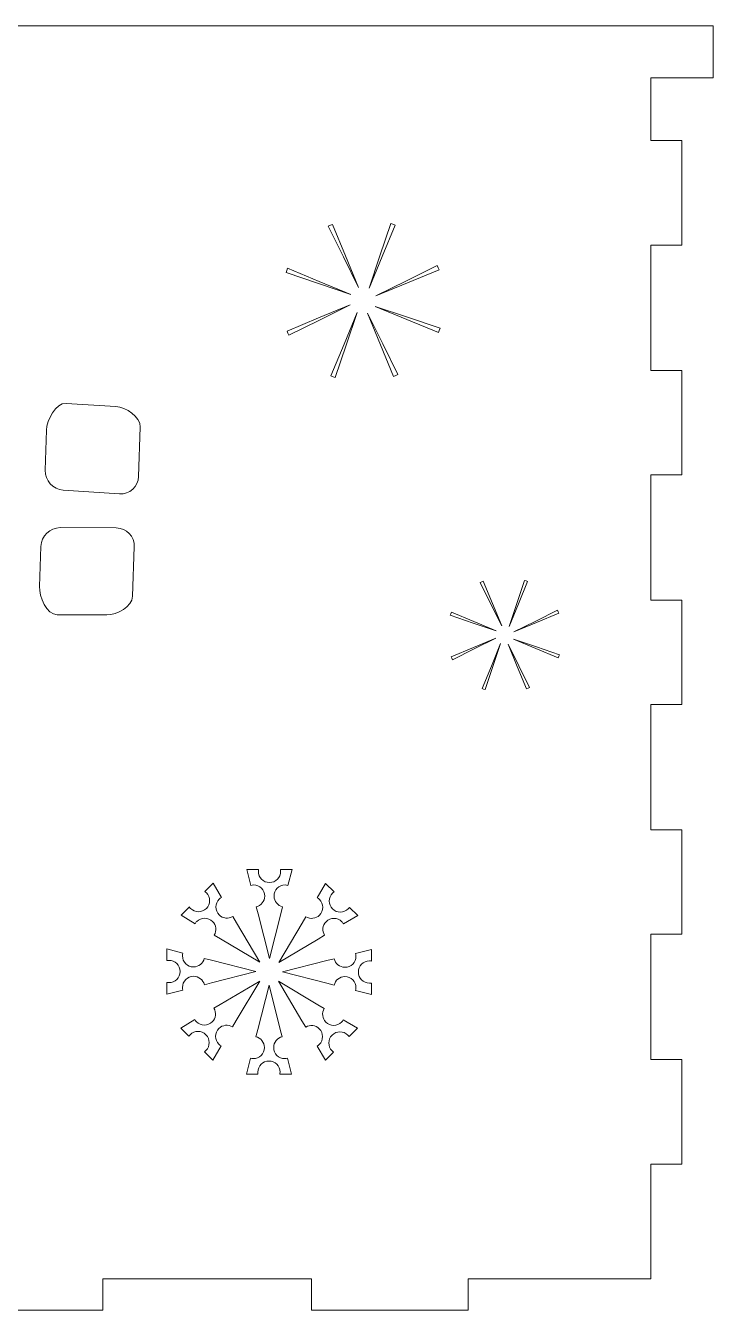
# Model space of a CAD drawing. Header units: centimetres. Extents: x -46.6 to 47.1, y -34.6 to 34.6.
# Drawn here: x -33.41 to -20.24, y -34.65 to -10.05 of the extents above; entities that cross this region are included whole.
import ezdxf

# ---------------------------------------------------------------- set-up
doc = ezdxf.new("R2010")
doc.units = ezdxf.units.CM
doc.header["$MEASUREMENT"] = 0
doc.layers.add('layer 1', color=7, linetype='Continuous')

msp = doc.modelspace()

# ---------------------------------------------------------------- linework, layer by layer
at = {"layer": 'layer 1', "color": 250, "lineweight": 9}
for points, knots in [([(-45.43914, -10.04926), (-45.43914, -10.04926), (-21.43914, -10.04926), (-21.43914, -10.04926), (-21.43914, -10.04926), (-21.43914, -10.04926), (-21.43914, -10.04932), (-21.43914, -10.04932), (-21.43914, -10.04932), (-21.43914, -10.04932), (-20.23892, -10.04932), (-20.23892, -10.04932), (-20.23892, -10.04932), (-20.23892, -10.04932), (-20.23892, -11.04932), (-20.23892, -11.04932), (-20.23892, -11.04932), (-20.23892, -11.04932), (-21.43914, -11.04932), (-21.43914, -11.04932), (-21.43914, -11.04932), (-21.43914, -11.04932), (-21.43914, -12.24926), (-21.43914, -12.24926), (-21.43914, -12.24926), (-21.43914, -12.24926), (-20.8393, -12.24926), (-20.8393, -12.24926), (-20.8393, -12.24926), (-20.8393, -12.24926), (-20.8393, -14.24926), (-20.8393, -14.24926), (-20.8393, -14.24926), (-20.8393, -14.24926), (-21.43914, -14.24926), (-21.43914, -14.24926), (-21.43914, -14.24926), (-21.43914, -14.24926), (-21.43914, -16.64926), (-21.43914, -16.64926), (-21.43914, -16.64926), (-21.43914, -16.64926), (-20.8393, -16.64926), (-20.8393, -16.64926), (-20.8393, -16.64926), (-20.8393, -16.64926), (-20.8393, -18.64926), (-20.8393, -18.64926), (-20.8393, -18.64926), (-20.8393, -18.64926), (-21.43914, -18.64926), (-21.43914, -18.64926), (-21.43914, -18.64926), (-21.43914, -18.64926), (-21.43914, -21.04926), (-21.43914, -21.04926), (-21.43914, -21.04926), (-21.43914, -21.04926), (-20.8393, -21.04926), (-20.8393, -21.04926), (-20.8393, -21.04926), (-20.8393, -21.04926), (-20.8393, -23.04926), (-20.8393, -23.04926), (-20.8393, -23.04926), (-20.8393, -23.04926), (-21.43914, -23.04926), (-21.43914, -23.04926), (-21.43914, -23.04926), (-21.43914, -23.04926), (-21.43914, -25.44926), (-21.43914, -25.44926), (-21.43914, -25.44926), (-21.43914, -25.44926), (-20.8393, -25.44926), (-20.8393, -25.44926), (-20.8393, -25.44926), (-20.8393, -25.44926), (-20.8393, -27.44926), (-20.8393, -27.44926), (-20.8393, -27.44926), (-20.8393, -27.44926), (-21.43914, -27.44926), (-21.43914, -27.44926), (-21.43914, -27.44926), (-21.43914, -27.44926), (-21.43914, -29.84926), (-21.43914, -29.84926), (-21.43914, -29.84926), (-21.43914, -29.84926), (-20.8393, -29.84926), (-20.8393, -29.84926), (-20.8393, -29.84926), (-20.8393, -29.84926), (-20.8393, -31.84926), (-20.8393, -31.84926), (-20.8393, -31.84926), (-20.8393, -31.84926), (-21.43914, -31.84926), (-21.43914, -31.84926), (-21.43914, -31.84926), (-21.43914, -31.84926), (-21.43914, -34.04926), (-21.43914, -34.04926), (-21.43914, -34.04926), (-21.43914, -34.04926), (-24.93922, -34.04926), (-24.93922, -34.04926), (-24.93922, -34.04926), (-24.93922, -34.04926), (-24.93922, -34.64924), (-24.93922, -34.64924), (-24.93922, -34.64924), (-24.93922, -34.64924), (-27.93922, -34.64924), (-27.93922, -34.64924), (-27.93922, -34.64924), (-27.93922, -34.64924), (-27.93922, -34.04926), (-27.93922, -34.04926), (-27.93922, -34.04926), (-27.93922, -34.04926), (-31.93922, -34.04926), (-31.93922, -34.04926), (-31.93922, -34.04926), (-31.93922, -34.04926), (-31.93922, -34.64924), (-31.93922, -34.64924), (-31.93922, -34.64924), (-31.93922, -34.64924), (-34.93922, -34.64924), (-34.93922, -34.64924), (-34.93922, -34.64924), (-34.93922, -34.64924), (-34.93922, -34.04926), (-34.93922, -34.04926), (-34.93922, -34.04926), (-34.93922, -34.04926), (-38.93922, -34.04926), (-38.93922, -34.04926), (-38.93922, -34.04926), (-38.93922, -34.04926), (-38.93922, -34.64924), (-38.93922, -34.64924), (-38.93922, -34.64924), (-38.93922, -34.64924), (-41.93922, -34.64924), (-41.93922, -34.64924), (-41.93922, -34.64924), (-41.93922, -34.64924), (-41.93922, -34.04926), (-41.93922, -34.04926), (-41.93922, -34.04926), (-41.93922, -34.04926), (-45.43914, -34.04926), (-45.43914, -34.04926), (-45.43914, -34.04926), (-45.43914, -34.04926), (-45.43914, -31.84926), (-45.43914, -31.84926), (-45.43914, -31.84926), (-45.43914, -31.84926), (-46.0393, -31.84926), (-46.0393, -31.84926), (-46.0393, -31.84926), (-46.0393, -31.84926), (-46.0393, -29.84926), (-46.0393, -29.84926), (-46.0393, -29.84926), (-46.0393, -29.84926), (-45.43914, -29.84926), (-45.43914, -29.84926), (-45.43914, -29.84926), (-45.43914, -29.84926), (-45.43914, -27.44926), (-45.43914, -27.44926), (-45.43914, -27.44926), (-45.43914, -27.44926), (-46.0393, -27.44926), (-46.0393, -27.44926), (-46.0393, -27.44926), (-46.0393, -27.44926), (-46.0393, -25.44926), (-46.0393, -25.44926), (-46.0393, -25.44926), (-46.0393, -25.44926), (-45.43914, -25.44926), (-45.43914, -25.44926), (-45.43914, -25.44926), (-45.43914, -25.44926), (-45.43914, -23.04926), (-45.43914, -23.04926), (-45.43914, -23.04926), (-45.43914, -23.04926), (-46.0393, -23.04926), (-46.0393, -23.04926), (-46.0393, -23.04926), (-46.0393, -23.04926), (-46.0393, -21.04926), (-46.0393, -21.04926), (-46.0393, -21.04926), (-46.0393, -21.04926), (-45.43914, -21.04926), (-45.43914, -21.04926), (-45.43914, -21.04926), (-45.43914, -21.04926), (-45.43914, -18.64926), (-45.43914, -18.64926), (-45.43914, -18.64926), (-45.43914, -18.64926), (-46.0393, -18.64926), (-46.0393, -18.64926), (-46.0393, -18.64926), (-46.0393, -18.64926), (-46.0393, -16.64926), (-46.0393, -16.64926), (-46.0393, -16.64926), (-46.0393, -16.64926), (-45.43914, -16.64926), (-45.43914, -16.64926), (-45.43914, -16.64926), (-45.43914, -16.64926), (-45.43914, -14.24926), (-45.43914, -14.24926), (-45.43914, -14.24926), (-45.43914, -14.24926), (-46.0393, -14.24926), (-46.0393, -14.24926), (-46.0393, -14.24926), (-46.0393, -14.24926), (-46.0393, -12.24926), (-46.0393, -12.24926), (-46.0393, -12.24926), (-46.0393, -12.24926), (-45.43914, -12.24926), (-45.43914, -12.24926), (-45.43914, -12.24926), (-45.43914, -12.24926), (-45.43914, -11.04932), (-45.43914, -11.04932), (-45.43914, -11.04932), (-45.43914, -11.04932), (-46.63892, -11.04932), (-46.63892, -11.04932), (-46.63892, -11.04932), (-46.63892, -11.04932), (-46.63892, -10.04932), (-46.63892, -10.04932), (-46.63892, -10.04932), (-46.63892, -10.04932), (-45.43914, -10.04932), (-45.43914, -10.04932), (-45.43914, -10.04932), (-45.43914, -10.04932), (-45.43914, -10.04926), (-45.43914, -10.04926)], [0, 0, 0, 0, 0.01538462, 0.01538462, 0.01538462, 0.01538462, 0.03076923, 0.03076923, 0.03076923, 0.03076923, 0.04615385, 0.04615385, 0.04615385, 0.04615385, 0.06153846, 0.06153846, 0.06153846, 0.06153846, 0.07692308, 0.07692308, 0.07692308, 0.07692308, 0.09230769, 0.09230769, 0.09230769, 0.09230769, 0.10769231, 0.10769231, 0.10769231, 0.10769231, 0.12307692, 0.12307692, 0.12307692, 0.12307692, 0.13846154, 0.13846154, 0.13846154, 0.13846154, 0.15384615, 0.15384615, 0.15384615, 0.15384615, 0.16923077, 0.16923077, 0.16923077, 0.16923077, 0.18461538, 0.18461538, 0.18461538, 0.18461538, 0.2, 0.2, 0.2, 0.2, 0.21538462, 0.21538462, 0.21538462, 0.21538462, 0.23076923, 0.23076923, 0.23076923, 0.23076923, 0.24615385, 0.24615385, 0.24615385, 0.24615385, 0.26153846, 0.26153846, 0.26153846, 0.26153846, 0.27692308, 0.27692308, 0.27692308, 0.27692308, 0.29230769, 0.29230769, 0.29230769, 0.29230769, 0.30769231, 0.30769231, 0.30769231, 0.30769231, 0.32307692, 0.32307692, 0.32307692, 0.32307692, 0.33846154, 0.33846154, 0.33846154, 0.33846154, 0.35384615, 0.35384615, 0.35384615, 0.35384615, 0.36923077, 0.36923077, 0.36923077, 0.36923077, 0.38461538, 0.38461538, 0.38461538, 0.38461538, 0.4, 0.4, 0.4, 0.4, 0.41538462, 0.41538462, 0.41538462, 0.41538462, 0.43076923, 0.43076923, 0.43076923, 0.43076923, 0.44615385, 0.44615385, 0.44615385, 0.44615385, 0.46153846, 0.46153846, 0.46153846, 0.46153846, 0.47692308, 0.47692308, 0.47692308, 0.47692308, 0.49230769, 0.49230769, 0.49230769, 0.49230769, 0.50769231, 0.50769231, 0.50769231, 0.50769231, 0.52307692, 0.52307692, 0.52307692, 0.52307692, 0.53846154, 0.53846154, 0.53846154, 0.53846154, 0.55384615, 0.55384615, 0.55384615, 0.55384615, 0.56923077, 0.56923077, 0.56923077, 0.56923077, 0.58461538, 0.58461538, 0.58461538, 0.58461538, 0.6, 0.6, 0.6, 0.6, 0.61538462, 0.61538462, 0.61538462, 0.61538462, 0.63076923, 0.63076923, 0.63076923, 0.63076923, 0.64615385, 0.64615385, 0.64615385, 0.64615385, 0.66153846, 0.66153846, 0.66153846, 0.66153846, 0.67692308, 0.67692308, 0.67692308, 0.67692308, 0.69230769, 0.69230769, 0.69230769, 0.69230769, 0.70769231, 0.70769231, 0.70769231, 0.70769231, 0.72307692, 0.72307692, 0.72307692, 0.72307692, 0.73846154, 0.73846154, 0.73846154, 0.73846154, 0.75384615, 0.75384615, 0.75384615, 0.75384615, 0.76923077, 0.76923077, 0.76923077, 0.76923077, 0.78461538, 0.78461538, 0.78461538, 0.78461538, 0.8, 0.8, 0.8, 0.8, 0.81538462, 0.81538462, 0.81538462, 0.81538462, 0.83076923, 0.83076923, 0.83076923, 0.83076923, 0.84615385, 0.84615385, 0.84615385, 0.84615385, 0.86153846, 0.86153846, 0.86153846, 0.86153846, 0.87692308, 0.87692308, 0.87692308, 0.87692308, 0.89230769, 0.89230769, 0.89230769, 0.89230769, 0.90769231, 0.90769231, 0.90769231, 0.90769231, 0.92307692, 0.92307692, 0.92307692, 0.92307692, 0.93846154, 0.93846154, 0.93846154, 0.93846154, 0.95384615, 0.95384615, 0.95384615, 0.95384615, 0.96923077, 0.96923077, 0.96923077, 0.96923077, 1, 1, 1, 1]), ([(-32.64081, -17.28141), (-32.64081, -17.28141), (-31.68954, -17.34415), (-31.68954, -17.34415), (-31.68954, -17.34415), (-31.49263, -17.3571), (-31.21387, -17.53728), (-31.22009, -17.7346), (-31.22009, -17.7346), (-31.22009, -17.7346), (-31.25007, -18.68041), (-31.25007, -18.68041), (-31.25007, -18.68041), (-31.25633, -18.87775), (-31.42249, -19.02854), (-31.61941, -19.01556), (-31.61941, -19.01556), (-31.61941, -19.01556), (-32.69354, -18.94475), (-32.69354, -18.94475), (-32.69354, -18.94475), (-32.89039, -18.93177), (-33.04638, -18.75973), (-33.04013, -18.56238), (-33.04013, -18.56238), (-33.04013, -18.56238), (-33.01584, -17.79629), (-33.01584, -17.79629), (-33.01584, -17.79629), (-33.00959, -17.59894), (-32.83769, -17.26847), (-32.64081, -17.28141)], [0, 0, 0, 0, 0.11111111, 0.11111111, 0.11111111, 0.11111111, 0.22222222, 0.22222222, 0.22222222, 0.22222222, 0.33333333, 0.33333333, 0.33333333, 0.33333333, 0.44444444, 0.44444444, 0.44444444, 0.44444444, 0.55555556, 0.55555556, 0.55555556, 0.55555556, 0.66666667, 0.66666667, 0.66666667, 0.66666667, 0.77777778, 0.77777778, 0.77777778, 0.77777778, 1, 1, 1, 1]), ([(-32.81188, -21.32896), (-32.81188, -21.32896), (-31.86095, -21.33386), (-31.86095, -21.33386), (-31.86095, -21.33386), (-31.66411, -21.33492), (-31.37445, -21.17456), (-31.36725, -20.97681), (-31.36725, -20.97681), (-31.36725, -20.97681), (-31.33287, -20.02886), (-31.33287, -20.02886), (-31.33287, -20.02886), (-31.32569, -19.83107), (-31.48081, -19.66847), (-31.67766, -19.66744), (-31.67766, -19.66744), (-31.67766, -19.66744), (-32.75141, -19.66188), (-32.75141, -19.66188), (-32.75141, -19.66188), (-32.9482, -19.66085), (-33.11512, -19.82181), (-33.12229, -20.0196), (-33.12229, -20.0196), (-33.12229, -20.0196), (-33.15014, -20.78742), (-33.15014, -20.78742), (-33.15014, -20.78742), (-33.15732, -20.98521), (-33.0087, -21.32791), (-32.81188, -21.32896)], [0, 0, 0, 0, 0.11111111, 0.11111111, 0.11111111, 0.11111111, 0.22222222, 0.22222222, 0.22222222, 0.22222222, 0.33333333, 0.33333333, 0.33333333, 0.33333333, 0.44444444, 0.44444444, 0.44444444, 0.44444444, 0.55555556, 0.55555556, 0.55555556, 0.55555556, 0.66666667, 0.66666667, 0.66666667, 0.66666667, 0.77777778, 0.77777778, 0.77777778, 0.77777778, 1, 1, 1, 1])]:
    msp.add_open_spline(points, degree=3, knots=knots, dxfattribs=at)
at = {"layer": 'layer 1', "color": 5, "lineweight": 9}
for points, knots in [([(-27.03519, -15.06415), (-27.03519, -15.06415), (-27.28603, -14.45915), (-27.28603, -14.45915), (-27.28603, -14.45915), (-27.28603, -14.45915), (-27.53659, -13.85397), (-27.53659, -13.85397), (-27.53659, -13.85397), (-27.53659, -13.85397), (-27.57709, -13.87223), (-27.57709, -13.87223), (-27.57709, -13.87223), (-27.57709, -13.87223), (-27.61749, -13.89078), (-27.61749, -13.89078), (-27.61749, -13.89078), (-27.61749, -13.89078), (-27.32625, -14.47742), (-27.32625, -14.47742), (-27.32625, -14.47742), (-27.32625, -14.47742), (-27.03519, -15.06415), (-27.03519, -15.06415)], [0, 0, 0, 0, 0.14285714, 0.14285714, 0.14285714, 0.14285714, 0.28571429, 0.28571429, 0.28571429, 0.28571429, 0.42857143, 0.42857143, 0.42857143, 0.42857143, 0.57142857, 0.57142857, 0.57142857, 0.57142857, 0.71428571, 0.71428571, 0.71428571, 0.71428571, 1, 1, 1, 1]), ([(-26.8362, -15.07623), (-26.8362, -15.07623), (-26.58555, -14.47105), (-26.58555, -14.47105), (-26.58555, -14.47105), (-26.58555, -14.47105), (-26.33499, -13.86605), (-26.33499, -13.86605), (-26.33499, -13.86605), (-26.33499, -13.86605), (-26.37669, -13.85046), (-26.37669, -13.85046), (-26.37669, -13.85046), (-26.37669, -13.85046), (-26.41829, -13.83469), (-26.41829, -13.83469), (-26.41829, -13.83469), (-26.41829, -13.83469), (-26.62734, -14.45546), (-26.62734, -14.45546), (-26.62734, -14.45546), (-26.62734, -14.45546), (-26.8362, -15.07623), (-26.8362, -15.07623)], [0, 0, 0, 0, 0.14285714, 0.14285714, 0.14285714, 0.14285714, 0.28571429, 0.28571429, 0.28571429, 0.28571429, 0.42857143, 0.42857143, 0.42857143, 0.42857143, 0.57142857, 0.57142857, 0.57142857, 0.57142857, 0.71428571, 0.71428571, 0.71428571, 0.71428571, 1, 1, 1, 1]), ([(-27.18437, -15.19616), (-27.18437, -15.19616), (-27.78982, -14.9456), (-27.78982, -14.9456), (-27.78982, -14.9456), (-27.78982, -14.9456), (-28.39482, -14.69495), (-28.39482, -14.69495), (-28.39482, -14.69495), (-28.39482, -14.69495), (-28.41041, -14.73646), (-28.41041, -14.73646), (-28.41041, -14.73646), (-28.41041, -14.73646), (-28.42591, -14.77825), (-28.42591, -14.77825), (-28.42591, -14.77825), (-28.42591, -14.77825), (-27.80514, -14.9873), (-27.80514, -14.9873), (-27.80514, -14.9873), (-27.80514, -14.9873), (-27.18437, -15.19616), (-27.18437, -15.19616)], [0, 0, 0, 0, 0.14285714, 0.14285714, 0.14285714, 0.14285714, 0.28571429, 0.28571429, 0.28571429, 0.28571429, 0.42857143, 0.42857143, 0.42857143, 0.42857143, 0.57142857, 0.57142857, 0.57142857, 0.57142857, 0.71428571, 0.71428571, 0.71428571, 0.71428571, 1, 1, 1, 1]), ([(-25.51227, -14.68379), (-25.51227, -14.68379), (-25.53081, -14.6431), (-25.53081, -14.6431), (-25.53081, -14.6431), (-25.53081, -14.6431), (-26.11745, -14.93435), (-26.11745, -14.93435), (-26.11745, -14.93435), (-26.11745, -14.93435), (-26.70419, -15.2255), (-26.70419, -15.2255), (-26.70419, -15.2255), (-26.70419, -15.2255), (-26.09919, -14.97485), (-26.09919, -14.97485), (-26.09919, -14.97485), (-26.09919, -14.97485), (-25.49382, -14.72419), (-25.49382, -14.72419), (-25.49382, -14.72419), (-25.49382, -14.72419), (-25.51227, -14.68379), (-25.51227, -14.68379)], [0, 0, 0, 0, 0.14285714, 0.14285714, 0.14285714, 0.14285714, 0.28571429, 0.28571429, 0.28571429, 0.28571429, 0.42857143, 0.42857143, 0.42857143, 0.42857143, 0.57142857, 0.57142857, 0.57142857, 0.57142857, 0.71428571, 0.71428571, 0.71428571, 0.71428571, 1, 1, 1, 1]), ([(-28.38846, -15.93705), (-28.38846, -15.93705), (-28.3701, -15.97727), (-28.3701, -15.97727), (-28.3701, -15.97727), (-28.3701, -15.97727), (-27.78337, -15.68621), (-27.78337, -15.68621), (-27.78337, -15.68621), (-27.78337, -15.68621), (-27.19663, -15.39497), (-27.19663, -15.39497), (-27.19663, -15.39497), (-27.19663, -15.39497), (-27.80191, -15.64581), (-27.80191, -15.64581), (-27.80191, -15.64581), (-27.80191, -15.64581), (-28.40709, -15.89655), (-28.40709, -15.89655), (-28.40709, -15.89655), (-28.40709, -15.89655), (-28.38846, -15.93705), (-28.38846, -15.93705)], [0, 0, 0, 0, 0.14285714, 0.14285714, 0.14285714, 0.14285714, 0.28571429, 0.28571429, 0.28571429, 0.28571429, 0.42857143, 0.42857143, 0.42857143, 0.42857143, 0.57142857, 0.57142857, 0.57142857, 0.57142857, 0.71428571, 0.71428571, 0.71428571, 0.71428571, 1, 1, 1, 1]), ([(-26.71646, -15.42449), (-26.71646, -15.42449), (-26.11109, -15.67505), (-26.11109, -15.67505), (-26.11109, -15.67505), (-26.11109, -15.67505), (-25.50609, -15.9257), (-25.50609, -15.9257), (-25.50609, -15.9257), (-25.50609, -15.9257), (-25.49032, -15.8841), (-25.49032, -15.8841), (-25.49032, -15.8841), (-25.49032, -15.8841), (-25.47491, -15.8424), (-25.47491, -15.8424), (-25.47491, -15.8424), (-25.47491, -15.8424), (-26.0955, -15.63354), (-26.0955, -15.63354), (-26.0955, -15.63354), (-26.0955, -15.63354), (-26.71646, -15.42449), (-26.71646, -15.42449)], [0, 0, 0, 0, 0.14285714, 0.14285714, 0.14285714, 0.14285714, 0.28571429, 0.28571429, 0.28571429, 0.28571429, 0.42857143, 0.42857143, 0.42857143, 0.42857143, 0.57142857, 0.57142857, 0.57142857, 0.57142857, 0.71428571, 0.71428571, 0.71428571, 0.71428571, 1, 1, 1, 1]), ([(-27.06453, -15.54433), (-27.06453, -15.54433), (-27.31509, -16.1496), (-27.31509, -16.1496), (-27.31509, -16.1496), (-27.31509, -16.1496), (-27.56593, -16.75478), (-27.56593, -16.75478), (-27.56593, -16.75478), (-27.56593, -16.75478), (-27.52413, -16.77037), (-27.52413, -16.77037), (-27.52413, -16.77037), (-27.52413, -16.77037), (-27.48262, -16.78587), (-27.48262, -16.78587), (-27.48262, -16.78587), (-27.48262, -16.78587), (-27.27357, -16.16492), (-27.27357, -16.16492), (-27.27357, -16.16492), (-27.27357, -16.16492), (-27.06453, -15.54433), (-27.06453, -15.54433)], [0, 0, 0, 0, 0.14285714, 0.14285714, 0.14285714, 0.14285714, 0.28571429, 0.28571429, 0.28571429, 0.28571429, 0.42857143, 0.42857143, 0.42857143, 0.42857143, 0.57142857, 0.57142857, 0.57142857, 0.57142857, 0.71428571, 0.71428571, 0.71428571, 0.71428571, 1, 1, 1, 1]), ([(-26.86572, -15.5566), (-26.86572, -15.5566), (-26.61507, -16.16187), (-26.61507, -16.16187), (-26.61507, -16.16187), (-26.61507, -16.16187), (-26.36423, -16.76668), (-26.36423, -16.76668), (-26.36423, -16.76668), (-26.36423, -16.76668), (-26.32383, -16.7486), (-26.32383, -16.7486), (-26.32383, -16.7486), (-26.32383, -16.7486), (-26.28333, -16.72988), (-26.28333, -16.72988), (-26.28333, -16.72988), (-26.28333, -16.72988), (-26.57439, -16.14314), (-26.57439, -16.14314), (-26.57439, -16.14314), (-26.57439, -16.14314), (-26.86572, -15.5566), (-26.86572, -15.5566)], [0, 0, 0, 0, 0.14285714, 0.14285714, 0.14285714, 0.14285714, 0.28571429, 0.28571429, 0.28571429, 0.28571429, 0.42857143, 0.42857143, 0.42857143, 0.42857143, 0.57142857, 0.57142857, 0.57142857, 0.57142857, 0.71428571, 0.71428571, 0.71428571, 0.71428571, 1, 1, 1, 1]), ([(-24.29286, -21.54303), (-24.29286, -21.54303), (-24.4706, -21.11434), (-24.4706, -21.11434), (-24.4706, -21.11434), (-24.4706, -21.11434), (-24.64814, -20.68553), (-24.64814, -20.68553), (-24.64814, -20.68553), (-24.64814, -20.68553), (-24.67684, -20.69847), (-24.67684, -20.69847), (-24.67684, -20.69847), (-24.67684, -20.69847), (-24.70547, -20.71161), (-24.70547, -20.71161), (-24.70547, -20.71161), (-24.70547, -20.71161), (-24.4991, -21.12729), (-24.4991, -21.12729), (-24.4991, -21.12729), (-24.4991, -21.12729), (-24.29286, -21.54303), (-24.29286, -21.54303)], [0, 0, 0, 0, 0.14285714, 0.14285714, 0.14285714, 0.14285714, 0.28571429, 0.28571429, 0.28571429, 0.28571429, 0.42857143, 0.42857143, 0.42857143, 0.42857143, 0.57142857, 0.57142857, 0.57142857, 0.57142857, 0.71428571, 0.71428571, 0.71428571, 0.71428571, 1, 1, 1, 1]), ([(-24.15186, -21.55159), (-24.15186, -21.55159), (-23.97426, -21.12278), (-23.97426, -21.12278), (-23.97426, -21.12278), (-23.97426, -21.12278), (-23.79672, -20.69409), (-23.79672, -20.69409), (-23.79672, -20.69409), (-23.79672, -20.69409), (-23.82626, -20.68304), (-23.82626, -20.68304), (-23.82626, -20.68304), (-23.82626, -20.68304), (-23.85575, -20.67186), (-23.85575, -20.67186), (-23.85575, -20.67186), (-23.85575, -20.67186), (-24.00387, -21.11173), (-24.00387, -21.11173), (-24.00387, -21.11173), (-24.00387, -21.11173), (-24.15186, -21.55159), (-24.15186, -21.55159)], [0, 0, 0, 0, 0.14285714, 0.14285714, 0.14285714, 0.14285714, 0.28571429, 0.28571429, 0.28571429, 0.28571429, 0.42857143, 0.42857143, 0.42857143, 0.42857143, 0.57142857, 0.57142857, 0.57142857, 0.57142857, 0.71428571, 0.71428571, 0.71428571, 0.71428571, 1, 1, 1, 1]), ([(-24.39857, -21.63657), (-24.39857, -21.63657), (-24.82758, -21.45903), (-24.82758, -21.45903), (-24.82758, -21.45903), (-24.82758, -21.45903), (-25.25627, -21.28143), (-25.25627, -21.28143), (-25.25627, -21.28143), (-25.25627, -21.28143), (-25.26731, -21.31084), (-25.26731, -21.31084), (-25.26731, -21.31084), (-25.26731, -21.31084), (-25.27829, -21.34045), (-25.27829, -21.34045), (-25.27829, -21.34045), (-25.27829, -21.34045), (-24.83843, -21.48858), (-24.83843, -21.48858), (-24.83843, -21.48858), (-24.83843, -21.48858), (-24.39857, -21.63657), (-24.39857, -21.63657)], [0, 0, 0, 0, 0.14285714, 0.14285714, 0.14285714, 0.14285714, 0.28571429, 0.28571429, 0.28571429, 0.28571429, 0.42857143, 0.42857143, 0.42857143, 0.42857143, 0.57142857, 0.57142857, 0.57142857, 0.57142857, 0.71428571, 0.71428571, 0.71428571, 0.71428571, 1, 1, 1, 1]), ([(-23.21376, -21.27352), (-23.21376, -21.27352), (-23.2269, -21.24469), (-23.2269, -21.24469), (-23.2269, -21.24469), (-23.2269, -21.24469), (-23.64258, -21.45106), (-23.64258, -21.45106), (-23.64258, -21.45106), (-23.64258, -21.45106), (-24.05832, -21.65736), (-24.05832, -21.65736), (-24.05832, -21.65736), (-24.05832, -21.65736), (-23.62964, -21.47975), (-23.62964, -21.47975), (-23.62964, -21.47975), (-23.62964, -21.47975), (-23.20069, -21.30215), (-23.20069, -21.30215), (-23.20069, -21.30215), (-23.20069, -21.30215), (-23.21376, -21.27352), (-23.21376, -21.27352)], [0, 0, 0, 0, 0.14285714, 0.14285714, 0.14285714, 0.14285714, 0.28571429, 0.28571429, 0.28571429, 0.28571429, 0.42857143, 0.42857143, 0.42857143, 0.42857143, 0.57142857, 0.57142857, 0.57142857, 0.57142857, 0.71428571, 0.71428571, 0.71428571, 0.71428571, 1, 1, 1, 1]), ([(-25.25175, -22.16155), (-25.25175, -22.16155), (-25.23875, -22.19005), (-25.23875, -22.19005), (-25.23875, -22.19005), (-25.23875, -22.19005), (-24.823, -21.98381), (-24.823, -21.98381), (-24.823, -21.98381), (-24.823, -21.98381), (-24.40726, -21.77744), (-24.40726, -21.77744), (-24.40726, -21.77744), (-24.40726, -21.77744), (-24.83614, -21.95518), (-24.83614, -21.95518), (-24.83614, -21.95518), (-24.83614, -21.95518), (-25.26496, -22.13285), (-25.26496, -22.13285), (-25.26496, -22.13285), (-25.26496, -22.13285), (-25.25175, -22.16155), (-25.25175, -22.16155)], [0, 0, 0, 0, 0.14285714, 0.14285714, 0.14285714, 0.14285714, 0.28571429, 0.28571429, 0.28571429, 0.28571429, 0.42857143, 0.42857143, 0.42857143, 0.42857143, 0.57142857, 0.57142857, 0.57142857, 0.57142857, 0.71428571, 0.71428571, 0.71428571, 0.71428571, 1, 1, 1, 1]), ([(-24.31365, -21.88327), (-24.31365, -21.88327), (-24.49119, -22.31216), (-24.49119, -22.31216), (-24.49119, -22.31216), (-24.49119, -22.31216), (-24.66893, -22.74097), (-24.66893, -22.74097), (-24.66893, -22.74097), (-24.66893, -22.74097), (-24.63932, -22.75202), (-24.63932, -22.75202), (-24.63932, -22.75202), (-24.63932, -22.75202), (-24.6099, -22.763), (-24.6099, -22.763), (-24.6099, -22.763), (-24.6099, -22.763), (-24.46178, -22.32301), (-24.46178, -22.32301), (-24.46178, -22.32301), (-24.46178, -22.32301), (-24.31365, -21.88327), (-24.31365, -21.88327)], [0, 0, 0, 0, 0.14285714, 0.14285714, 0.14285714, 0.14285714, 0.28571429, 0.28571429, 0.28571429, 0.28571429, 0.42857143, 0.42857143, 0.42857143, 0.42857143, 0.57142857, 0.57142857, 0.57142857, 0.57142857, 0.71428571, 0.71428571, 0.71428571, 0.71428571, 1, 1, 1, 1]), ([(-24.17278, -21.89197), (-24.17278, -21.89197), (-23.99518, -22.32085), (-23.99518, -22.32085), (-23.99518, -22.32085), (-23.99518, -22.32085), (-23.81744, -22.74941), (-23.81744, -22.74941), (-23.81744, -22.74941), (-23.81744, -22.74941), (-23.78881, -22.73659), (-23.78881, -22.73659), (-23.78881, -22.73659), (-23.78881, -22.73659), (-23.76011, -22.72332), (-23.76011, -22.72332), (-23.76011, -22.72332), (-23.76011, -22.72332), (-23.96635, -22.30758), (-23.96635, -22.30758), (-23.96635, -22.30758), (-23.96635, -22.30758), (-24.17278, -21.89197), (-24.17278, -21.89197)], [0, 0, 0, 0, 0.14285714, 0.14285714, 0.14285714, 0.14285714, 0.28571429, 0.28571429, 0.28571429, 0.28571429, 0.42857143, 0.42857143, 0.42857143, 0.42857143, 0.57142857, 0.57142857, 0.57142857, 0.57142857, 0.71428571, 0.71428571, 0.71428571, 0.71428571, 1, 1, 1, 1]), ([(-24.06702, -21.79836), (-24.06702, -21.79836), (-23.63807, -21.9759), (-23.63807, -21.9759), (-23.63807, -21.9759), (-23.63807, -21.9759), (-23.20938, -22.15351), (-23.20938, -22.15351), (-23.20938, -22.15351), (-23.20938, -22.15351), (-23.1982, -22.12403), (-23.1982, -22.12403), (-23.1982, -22.12403), (-23.1982, -22.12403), (-23.18729, -22.09448), (-23.18729, -22.09448), (-23.18729, -22.09448), (-23.18729, -22.09448), (-23.62702, -21.94648), (-23.62702, -21.94648), (-23.62702, -21.94648), (-23.62702, -21.94648), (-24.06702, -21.79836), (-24.06702, -21.79836)], [0, 0, 0, 0, 0.14285714, 0.14285714, 0.14285714, 0.14285714, 0.28571429, 0.28571429, 0.28571429, 0.28571429, 0.42857143, 0.42857143, 0.42857143, 0.42857143, 0.57142857, 0.57142857, 0.57142857, 0.57142857, 0.71428571, 0.71428571, 0.71428571, 0.71428571, 1, 1, 1, 1]), ([(-29.04742, -26.50419), (-28.92967, -26.50419), (-28.83423, -26.59994), (-28.83423, -26.71748), (-28.83423, -26.71748), (-28.83433, -26.81743), (-28.90318, -26.9006), (-28.99606, -26.92382), (-28.99606, -26.92382), (-28.99606, -26.92382), (-28.96159, -27.05967), (-28.96159, -27.05967), (-28.96159, -27.05967), (-28.96159, -27.05967), (-28.74482, -27.91244), (-28.74482, -27.91244), (-28.74482, -27.91244), (-28.74482, -27.91244), (-28.52794, -27.05967), (-28.52794, -27.05967), (-28.52794, -27.05967), (-28.52794, -27.05967), (-28.49347, -26.92382), (-28.49347, -26.92382), (-28.49347, -26.92382), (-28.58625, -26.90049), (-28.6551, -26.81753), (-28.6551, -26.71748), (-28.6551, -26.71748), (-28.6553, -26.59984), (-28.55976, -26.50429), (-28.44201, -26.50429), (-28.44201, -26.50429), (-28.42339, -26.50419), (-28.40569, -26.50756), (-28.38871, -26.51196), (-28.38871, -26.51196), (-28.38871, -26.51196), (-28.31137, -26.2068), (-28.31137, -26.2068), (-28.31137, -26.2068), (-28.31137, -26.2068), (-28.53346, -26.2068), (-28.53346, -26.2068), (-28.53346, -26.2068), (-28.53142, -26.21918), (-28.52978, -26.23176), (-28.52978, -26.24465), (-28.52978, -26.24465), (-28.52978, -26.3623), (-28.62523, -26.45784), (-28.74297, -26.45784), (-28.74297, -26.45784), (-28.86072, -26.45774), (-28.95606, -26.3624), (-28.95606, -26.24465), (-28.95606, -26.24465), (-28.95606, -26.23156), (-28.95443, -26.21928), (-28.95228, -26.2069), (-28.95228, -26.2069), (-28.95228, -26.2069), (-29.17836, -26.2068), (-29.17836, -26.2068), (-29.17836, -26.2068), (-29.17836, -26.2068), (-29.10082, -26.51196), (-29.10082, -26.51196), (-29.10082, -26.51196), (-29.08363, -26.50746), (-29.06604, -26.50429), (-29.04742, -26.50419)], [0, 0, 0, 0, 0.05263158, 0.05263158, 0.05263158, 0.05263158, 0.10526316, 0.10526316, 0.10526316, 0.10526316, 0.15789474, 0.15789474, 0.15789474, 0.15789474, 0.21052632, 0.21052632, 0.21052632, 0.21052632, 0.26315789, 0.26315789, 0.26315789, 0.26315789, 0.31578947, 0.31578947, 0.31578947, 0.31578947, 0.36842105, 0.36842105, 0.36842105, 0.36842105, 0.42105263, 0.42105263, 0.42105263, 0.42105263, 0.47368421, 0.47368421, 0.47368421, 0.47368421, 0.52631579, 0.52631579, 0.52631579, 0.52631579, 0.57894737, 0.57894737, 0.57894737, 0.57894737, 0.63157895, 0.63157895, 0.63157895, 0.63157895, 0.68421053, 0.68421053, 0.68421053, 0.68421053, 0.73684211, 0.73684211, 0.73684211, 0.73684211, 0.78947368, 0.78947368, 0.78947368, 0.78947368, 0.84210526, 0.84210526, 0.84210526, 0.84210526, 0.89473684, 0.89473684, 0.89473684, 0.89473684, 1, 1, 1, 1]), ([(-30.13558, -27.20279), (-30.05231, -27.11931), (-29.91707, -27.11962), (-29.8339, -27.20289), (-29.8339, -27.20289), (-29.76321, -27.27338), (-29.75308, -27.3811), (-29.80249, -27.46304), (-29.80249, -27.46304), (-29.80249, -27.46304), (-29.68198, -27.53486), (-29.68198, -27.53486), (-29.68198, -27.53486), (-29.68198, -27.53486), (-28.92568, -27.98426), (-28.92568, -27.98426), (-28.92568, -27.98426), (-28.92568, -27.98426), (-29.37549, -27.22816), (-29.37549, -27.22816), (-29.37549, -27.22816), (-29.37549, -27.22816), (-29.44721, -27.10775), (-29.44721, -27.10775), (-29.44721, -27.10775), (-29.52894, -27.15665), (-29.63656, -27.14663), (-29.70715, -27.07604), (-29.70715, -27.07604), (-29.79042, -26.99287), (-29.79042, -26.85794), (-29.70715, -26.77467), (-29.70715, -26.77467), (-29.69426, -26.76147), (-29.67943, -26.75124), (-29.66418, -26.74234), (-29.66418, -26.74234), (-29.66418, -26.74234), (-29.8251, -26.47176), (-29.8251, -26.47176), (-29.8251, -26.47176), (-29.8251, -26.47176), (-29.98223, -26.62909), (-29.98223, -26.62909), (-29.98223, -26.62909), (-29.97211, -26.63595), (-29.96198, -26.64393), (-29.95298, -26.65313), (-29.95298, -26.65313), (-29.86981, -26.73641), (-29.8697, -26.87144), (-29.95298, -26.95461), (-29.95298, -26.95461), (-30.03625, -27.03788), (-30.17118, -27.03799), (-30.25445, -26.95461), (-30.25445, -26.95461), (-30.26366, -26.9453), (-30.27113, -26.93548), (-30.27839, -26.92515), (-30.27839, -26.92515), (-30.27839, -26.92515), (-30.43818, -27.08504), (-30.43818, -27.08504), (-30.43818, -27.08504), (-30.43818, -27.08504), (-30.16781, -27.24576), (-30.16781, -27.24576), (-30.16781, -27.24576), (-30.15891, -27.23051), (-30.14857, -27.21589), (-30.13558, -27.20279)], [0, 0, 0, 0, 0.05263158, 0.05263158, 0.05263158, 0.05263158, 0.10526316, 0.10526316, 0.10526316, 0.10526316, 0.15789474, 0.15789474, 0.15789474, 0.15789474, 0.21052632, 0.21052632, 0.21052632, 0.21052632, 0.26315789, 0.26315789, 0.26315789, 0.26315789, 0.31578947, 0.31578947, 0.31578947, 0.31578947, 0.36842105, 0.36842105, 0.36842105, 0.36842105, 0.42105263, 0.42105263, 0.42105263, 0.42105263, 0.47368421, 0.47368421, 0.47368421, 0.47368421, 0.52631579, 0.52631579, 0.52631579, 0.52631579, 0.57894737, 0.57894737, 0.57894737, 0.57894737, 0.63157895, 0.63157895, 0.63157895, 0.63157895, 0.68421053, 0.68421053, 0.68421053, 0.68421053, 0.73684211, 0.73684211, 0.73684211, 0.73684211, 0.78947368, 0.78947368, 0.78947368, 0.78947368, 0.84210526, 0.84210526, 0.84210526, 0.84210526, 0.89473684, 0.89473684, 0.89473684, 0.89473684, 1, 1, 1, 1]), ([(-28.56589, -27.98937), (-28.56589, -27.98937), (-27.81, -27.53977), (-27.81, -27.53977), (-27.81, -27.53977), (-27.81, -27.53977), (-27.68918, -27.46805), (-27.68918, -27.46805), (-27.68918, -27.46805), (-27.73849, -27.38601), (-27.72826, -27.27859), (-27.65757, -27.20801), (-27.65757, -27.20801), (-27.57451, -27.12463), (-27.43937, -27.12463), (-27.3561, -27.20801), (-27.3561, -27.20801), (-27.3431, -27.221), (-27.33267, -27.23573), (-27.32377, -27.25097), (-27.32377, -27.25097), (-27.32377, -27.25097), (-27.05339, -27.09006), (-27.05339, -27.09006), (-27.05339, -27.09006), (-27.05339, -27.09006), (-27.21073, -26.93272), (-27.21073, -26.93272), (-27.21073, -26.93272), (-27.21758, -26.94315), (-27.22546, -26.95318), (-27.23467, -26.96228), (-27.23467, -26.96228), (-27.31784, -27.04525), (-27.45277, -27.04545), (-27.53604, -26.96228), (-27.53604, -26.96228), (-27.61931, -26.87881), (-27.61931, -26.74398), (-27.53604, -26.6607), (-27.53604, -26.6607), (-27.52714, -26.65139), (-27.51691, -26.64382), (-27.50678, -26.63677), (-27.50678, -26.63677), (-27.50678, -26.63677), (-27.66668, -26.47677), (-27.66668, -26.47677), (-27.66668, -26.47677), (-27.66668, -26.47677), (-27.82739, -26.74745), (-27.82739, -26.74745), (-27.82739, -26.74745), (-27.81215, -26.75635), (-27.79742, -26.76669), (-27.78422, -26.77978), (-27.78422, -26.77978), (-27.70115, -26.86295), (-27.70105, -26.99809), (-27.78422, -27.08116), (-27.78422, -27.08116), (-27.85501, -27.15185), (-27.96263, -27.16208), (-28.04447, -27.11287), (-28.04447, -27.11287), (-28.04447, -27.11287), (-28.11629, -27.23317), (-28.11629, -27.23317), (-28.11629, -27.23317), (-28.11629, -27.23317), (-28.56589, -27.98937), (-28.56589, -27.98937)], [0, 0, 0, 0, 0.05263158, 0.05263158, 0.05263158, 0.05263158, 0.10526316, 0.10526316, 0.10526316, 0.10526316, 0.15789474, 0.15789474, 0.15789474, 0.15789474, 0.21052632, 0.21052632, 0.21052632, 0.21052632, 0.26315789, 0.26315789, 0.26315789, 0.26315789, 0.31578947, 0.31578947, 0.31578947, 0.31578947, 0.36842105, 0.36842105, 0.36842105, 0.36842105, 0.42105263, 0.42105263, 0.42105263, 0.42105263, 0.47368421, 0.47368421, 0.47368421, 0.47368421, 0.52631579, 0.52631579, 0.52631579, 0.52631579, 0.57894737, 0.57894737, 0.57894737, 0.57894737, 0.63157895, 0.63157895, 0.63157895, 0.63157895, 0.68421053, 0.68421053, 0.68421053, 0.68421053, 0.73684211, 0.73684211, 0.73684211, 0.73684211, 0.78947368, 0.78947368, 0.78947368, 0.78947368, 0.84210526, 0.84210526, 0.84210526, 0.84210526, 0.89473684, 0.89473684, 0.89473684, 0.89473684, 1, 1, 1, 1]), ([(-29.85559, -27.94631), (-29.85559, -27.94631), (-29.99144, -27.91163), (-29.99144, -27.91163), (-29.99144, -27.91163), (-30.01456, -28.00462), (-30.09773, -28.07367), (-30.19768, -28.07367), (-30.19768, -28.07367), (-30.31563, -28.07367), (-30.41077, -27.97822), (-30.41077, -27.86048), (-30.41077, -27.86048), (-30.41077, -27.84175), (-30.4077, -27.82426), (-30.4032, -27.80728), (-30.4032, -27.80728), (-30.4032, -27.80728), (-30.70815, -27.72933), (-30.70815, -27.72933), (-30.70815, -27.72933), (-30.70815, -27.72933), (-30.70815, -27.95183), (-30.70815, -27.95183), (-30.70815, -27.95183), (-30.69598, -27.94958), (-30.6834, -27.94835), (-30.67051, -27.94835), (-30.67051, -27.94835), (-30.55286, -27.94815), (-30.45731, -28.04369), (-30.45731, -28.16144), (-30.45731, -28.16144), (-30.45752, -28.27909), (-30.55276, -28.37453), (-30.67051, -28.37453), (-30.67051, -28.37453), (-30.6834, -28.37443), (-30.69588, -28.373), (-30.70815, -28.37085), (-30.70815, -28.37085), (-30.70815, -28.37085), (-30.70815, -28.59652), (-30.70815, -28.59652), (-30.70815, -28.59652), (-30.70815, -28.59652), (-30.4033, -28.51918), (-30.4033, -28.51918), (-30.4033, -28.51918), (-30.4078, -28.502), (-30.41077, -28.4845), (-30.41077, -28.46599), (-30.41077, -28.46599), (-30.41077, -28.34804), (-30.31542, -28.2528), (-30.19768, -28.2529), (-30.19768, -28.2529), (-30.09773, -28.25269), (-30.01436, -28.32175), (-29.99124, -28.41453), (-29.99124, -28.41453), (-29.99124, -28.41453), (-29.85538, -28.37975), (-29.85538, -28.37975), (-29.85538, -28.37975), (-29.85538, -28.37975), (-29.00282, -28.16318), (-29.00282, -28.16318), (-29.00282, -28.16318), (-29.00282, -28.16318), (-29.85559, -27.94631), (-29.85559, -27.94631)], [0, 0, 0, 0, 0.05263158, 0.05263158, 0.05263158, 0.05263158, 0.10526316, 0.10526316, 0.10526316, 0.10526316, 0.15789474, 0.15789474, 0.15789474, 0.15789474, 0.21052632, 0.21052632, 0.21052632, 0.21052632, 0.26315789, 0.26315789, 0.26315789, 0.26315789, 0.31578947, 0.31578947, 0.31578947, 0.31578947, 0.36842105, 0.36842105, 0.36842105, 0.36842105, 0.42105263, 0.42105263, 0.42105263, 0.42105263, 0.47368421, 0.47368421, 0.47368421, 0.47368421, 0.52631579, 0.52631579, 0.52631579, 0.52631579, 0.57894737, 0.57894737, 0.57894737, 0.57894737, 0.63157895, 0.63157895, 0.63157895, 0.63157895, 0.68421053, 0.68421053, 0.68421053, 0.68421053, 0.73684211, 0.73684211, 0.73684211, 0.73684211, 0.78947368, 0.78947368, 0.78947368, 0.78947368, 0.84210526, 0.84210526, 0.84210526, 0.84210526, 0.89473684, 0.89473684, 0.89473684, 0.89473684, 1, 1, 1, 1]), ([(-26.82618, -27.95889), (-26.8134, -27.95889), (-26.80081, -27.96063), (-26.78844, -27.96288), (-26.78844, -27.96288), (-26.78844, -27.96288), (-26.78864, -27.7368), (-26.78864, -27.7368), (-26.78864, -27.7368), (-26.78864, -27.7368), (-27.0936, -27.81444), (-27.0936, -27.81444), (-27.0936, -27.81444), (-27.08909, -27.83142), (-27.08582, -27.84922), (-27.08582, -27.86794), (-27.08582, -27.86794), (-27.08603, -27.98528), (-27.18127, -28.08093), (-27.29901, -28.08073), (-27.29901, -28.08073), (-27.39927, -28.08093), (-27.48223, -28.01188), (-27.50535, -27.91909), (-27.50535, -27.91909), (-27.50535, -27.91909), (-27.64131, -27.95347), (-27.64131, -27.95347), (-27.64131, -27.95347), (-27.64131, -27.95347), (-28.49408, -28.17024), (-28.49408, -28.17024), (-28.49408, -28.17024), (-28.49408, -28.17024), (-27.6411, -28.38701), (-27.6411, -28.38701), (-27.6411, -28.38701), (-27.6411, -28.38701), (-27.50545, -28.42179), (-27.50545, -28.42179), (-27.50545, -28.42179), (-27.48233, -28.32901), (-27.39906, -28.25996), (-27.29901, -28.25996), (-27.29901, -28.25996), (-27.18147, -28.25975), (-27.08582, -28.3553), (-27.08592, -28.47315), (-27.08592, -28.47315), (-27.08603, -28.49156), (-27.08889, -28.50936), (-27.09349, -28.52645), (-27.09349, -28.52645), (-27.09349, -28.52645), (-26.78864, -28.60389), (-26.78864, -28.60389), (-26.78864, -28.60389), (-26.78864, -28.60389), (-26.78864, -28.38159), (-26.78864, -28.38159), (-26.78864, -28.38159), (-26.80081, -28.38364), (-26.81329, -28.38527), (-26.82618, -28.38527), (-26.82618, -28.38527), (-26.94393, -28.38527), (-27.03938, -28.29003), (-27.03938, -28.17229), (-27.03938, -28.17229), (-27.03958, -28.05433), (-26.94393, -27.95899), (-26.82618, -27.95889)], [0, 0, 0, 0, 0.05263158, 0.05263158, 0.05263158, 0.05263158, 0.10526316, 0.10526316, 0.10526316, 0.10526316, 0.15789474, 0.15789474, 0.15789474, 0.15789474, 0.21052632, 0.21052632, 0.21052632, 0.21052632, 0.26315789, 0.26315789, 0.26315789, 0.26315789, 0.31578947, 0.31578947, 0.31578947, 0.31578947, 0.36842105, 0.36842105, 0.36842105, 0.36842105, 0.42105263, 0.42105263, 0.42105263, 0.42105263, 0.47368421, 0.47368421, 0.47368421, 0.47368421, 0.52631579, 0.52631579, 0.52631579, 0.52631579, 0.57894737, 0.57894737, 0.57894737, 0.57894737, 0.63157895, 0.63157895, 0.63157895, 0.63157895, 0.68421053, 0.68421053, 0.68421053, 0.68421053, 0.73684211, 0.73684211, 0.73684211, 0.73684211, 0.78947368, 0.78947368, 0.78947368, 0.78947368, 0.84210526, 0.84210526, 0.84210526, 0.84210526, 0.89473684, 0.89473684, 0.89473684, 0.89473684, 1, 1, 1, 1]), ([(-28.93069, -28.34405), (-28.93069, -28.34405), (-29.6871, -28.79365), (-29.6871, -28.79365), (-29.6871, -28.79365), (-29.6871, -28.79365), (-29.80771, -28.86537), (-29.80771, -28.86537), (-29.80771, -28.86537), (-29.7584, -28.94731), (-29.76843, -29.05493), (-29.83891, -29.12562), (-29.83891, -29.12562), (-29.92239, -29.20858), (-30.05712, -29.20899), (-30.14039, -29.12562), (-30.14039, -29.12562), (-30.15359, -29.11262), (-30.16382, -29.09779), (-30.17282, -29.08275), (-30.17282, -29.08275), (-30.17282, -29.08275), (-30.4433, -29.24336), (-30.4433, -29.24336), (-30.4433, -29.24336), (-30.4433, -29.24336), (-30.28596, -29.4006), (-30.28596, -29.4006), (-30.28596, -29.4006), (-30.27911, -29.39027), (-30.27113, -29.38045), (-30.26213, -29.37165), (-30.26213, -29.37165), (-30.17896, -29.28817), (-30.04382, -29.28827), (-29.96065, -29.37144), (-29.96065, -29.37144), (-29.87748, -29.45461), (-29.87738, -29.58975), (-29.96065, -29.67292), (-29.96065, -29.67292), (-29.96986, -29.68182), (-29.97957, -29.6897), (-29.98991, -29.69676), (-29.98991, -29.69676), (-29.98991, -29.69676), (-29.83022, -29.85655), (-29.83022, -29.85655), (-29.83022, -29.85655), (-29.83022, -29.85655), (-29.6694, -29.58597), (-29.6694, -29.58597), (-29.6694, -29.58597), (-29.68464, -29.57707), (-29.69917, -29.56704), (-29.71226, -29.55384), (-29.71226, -29.55384), (-29.79574, -29.47047), (-29.79564, -29.33564), (-29.71226, -29.25247), (-29.71226, -29.25247), (-29.64188, -29.18178), (-29.53396, -29.17175), (-29.45201, -29.22096), (-29.45201, -29.22096), (-29.45201, -29.22096), (-29.38061, -29.10045), (-29.38061, -29.10045), (-29.38061, -29.10045), (-29.38061, -29.10045), (-28.93069, -28.34405), (-28.93069, -28.34405)], [0, 0, 0, 0, 0.05263158, 0.05263158, 0.05263158, 0.05263158, 0.10526316, 0.10526316, 0.10526316, 0.10526316, 0.15789474, 0.15789474, 0.15789474, 0.15789474, 0.21052632, 0.21052632, 0.21052632, 0.21052632, 0.26315789, 0.26315789, 0.26315789, 0.26315789, 0.31578947, 0.31578947, 0.31578947, 0.31578947, 0.36842105, 0.36842105, 0.36842105, 0.36842105, 0.42105263, 0.42105263, 0.42105263, 0.42105263, 0.47368421, 0.47368421, 0.47368421, 0.47368421, 0.52631579, 0.52631579, 0.52631579, 0.52631579, 0.57894737, 0.57894737, 0.57894737, 0.57894737, 0.63157895, 0.63157895, 0.63157895, 0.63157895, 0.68421053, 0.68421053, 0.68421053, 0.68421053, 0.73684211, 0.73684211, 0.73684211, 0.73684211, 0.78947368, 0.78947368, 0.78947368, 0.78947368, 0.84210526, 0.84210526, 0.84210526, 0.84210526, 0.89473684, 0.89473684, 0.89473684, 0.89473684, 1, 1, 1, 1]), ([(-28.44917, -29.82913), (-28.56712, -29.82913), (-28.66236, -29.73379), (-28.66226, -29.61614), (-28.66226, -29.61614), (-28.66257, -29.5162), (-28.59341, -29.43293), (-28.50052, -29.40981), (-28.50052, -29.40981), (-28.50052, -29.40981), (-28.53531, -29.27375), (-28.53531, -29.27375), (-28.53531, -29.27375), (-28.53531, -29.27375), (-28.75208, -28.42098), (-28.75208, -28.42098), (-28.75208, -28.42098), (-28.75208, -28.42098), (-28.96885, -29.27395), (-28.96885, -29.27395), (-28.96885, -29.27395), (-28.96885, -29.27395), (-29.00343, -29.40981), (-29.00343, -29.40981), (-29.00343, -29.40981), (-28.91064, -29.43293), (-28.84159, -29.5162), (-28.84159, -29.61614), (-28.84159, -29.61614), (-28.84159, -29.73379), (-28.93693, -29.82923), (-29.05458, -29.82923), (-29.05458, -29.82923), (-29.0732, -29.82913), (-29.0909, -29.82617), (-29.10788, -29.82166), (-29.10788, -29.82166), (-29.10788, -29.82166), (-29.18552, -30.12642), (-29.18552, -30.12642), (-29.18552, -30.12642), (-29.18552, -30.12642), (-28.96323, -30.12642), (-28.96323, -30.12642), (-28.96323, -30.12642), (-28.96548, -30.11434), (-28.96681, -30.10186), (-28.96681, -30.08897), (-28.96681, -30.08897), (-28.96691, -29.97123), (-28.87146, -29.87588), (-28.75372, -29.87588), (-28.75372, -29.87588), (-28.63597, -29.87588), (-28.54042, -29.97133), (-28.54073, -30.08897), (-28.54073, -30.08897), (-28.54073, -30.10156), (-28.54216, -30.11434), (-28.54431, -30.12672), (-28.54431, -30.12672), (-28.54431, -30.12672), (-28.31843, -30.12642), (-28.31843, -30.12642), (-28.31843, -30.12642), (-28.31843, -30.12642), (-28.39597, -29.82146), (-28.39597, -29.82146), (-28.39597, -29.82146), (-28.41306, -29.82617), (-28.43065, -29.82923), (-28.44917, -29.82913)], [0, 0, 0, 0, 0.05263158, 0.05263158, 0.05263158, 0.05263158, 0.10526316, 0.10526316, 0.10526316, 0.10526316, 0.15789474, 0.15789474, 0.15789474, 0.15789474, 0.21052632, 0.21052632, 0.21052632, 0.21052632, 0.26315789, 0.26315789, 0.26315789, 0.26315789, 0.31578947, 0.31578947, 0.31578947, 0.31578947, 0.36842105, 0.36842105, 0.36842105, 0.36842105, 0.42105263, 0.42105263, 0.42105263, 0.42105263, 0.47368421, 0.47368421, 0.47368421, 0.47368421, 0.52631579, 0.52631579, 0.52631579, 0.52631579, 0.57894737, 0.57894737, 0.57894737, 0.57894737, 0.63157895, 0.63157895, 0.63157895, 0.63157895, 0.68421053, 0.68421053, 0.68421053, 0.68421053, 0.73684211, 0.73684211, 0.73684211, 0.73684211, 0.78947368, 0.78947368, 0.78947368, 0.78947368, 0.84210526, 0.84210526, 0.84210526, 0.84210526, 0.89473684, 0.89473684, 0.89473684, 0.89473684, 1, 1, 1, 1]), ([(-27.36111, -29.13063), (-27.44479, -29.2139), (-27.57962, -29.2139), (-27.66279, -29.13083), (-27.66279, -29.13083), (-27.73338, -29.06004), (-27.74351, -28.95253), (-27.6943, -28.87058), (-27.6943, -28.87058), (-27.6943, -28.87058), (-27.8146, -28.79877), (-27.8146, -28.79877), (-27.8146, -28.79877), (-27.8146, -28.79877), (-28.57121, -28.34906), (-28.57121, -28.34906), (-28.57121, -28.34906), (-28.57121, -28.34906), (-28.1214, -29.10546), (-28.1214, -29.10546), (-28.1214, -29.10546), (-28.1214, -29.10546), (-28.04969, -29.22587), (-28.04969, -29.22587), (-28.04969, -29.22587), (-27.96764, -29.17677), (-27.86003, -29.18679), (-27.78934, -29.25758), (-27.78934, -29.25758), (-27.70627, -29.34075), (-27.70617, -29.47569), (-27.78934, -29.55896), (-27.78934, -29.55896), (-27.80264, -29.57195), (-27.81726, -29.58228), (-27.8324, -29.59139), (-27.8324, -29.59139), (-27.8324, -29.59139), (-27.67169, -29.86166), (-27.67169, -29.86166), (-27.67169, -29.86166), (-27.67169, -29.86166), (-27.51435, -29.70453), (-27.51435, -29.70453), (-27.51435, -29.70453), (-27.52479, -29.69727), (-27.53461, -29.6897), (-27.54361, -29.68059), (-27.54361, -29.68059), (-27.62709, -29.59712), (-27.62699, -29.46229), (-27.54371, -29.37901), (-27.54371, -29.37901), (-27.46054, -29.29564), (-27.32551, -29.29584), (-27.24213, -29.37922), (-27.24213, -29.37922), (-27.23323, -29.38802), (-27.22536, -29.39814), (-27.2183, -29.40848), (-27.2183, -29.40848), (-27.2183, -29.40848), (-27.0584, -29.24838), (-27.0584, -29.24838), (-27.0584, -29.24838), (-27.0584, -29.24838), (-27.32909, -29.08777), (-27.32909, -29.08777), (-27.32909, -29.08777), (-27.33799, -29.1028), (-27.34822, -29.11774), (-27.36111, -29.13063)], [0, 0, 0, 0, 0.05263158, 0.05263158, 0.05263158, 0.05263158, 0.10526316, 0.10526316, 0.10526316, 0.10526316, 0.15789474, 0.15789474, 0.15789474, 0.15789474, 0.21052632, 0.21052632, 0.21052632, 0.21052632, 0.26315789, 0.26315789, 0.26315789, 0.26315789, 0.31578947, 0.31578947, 0.31578947, 0.31578947, 0.36842105, 0.36842105, 0.36842105, 0.36842105, 0.42105263, 0.42105263, 0.42105263, 0.42105263, 0.47368421, 0.47368421, 0.47368421, 0.47368421, 0.52631579, 0.52631579, 0.52631579, 0.52631579, 0.57894737, 0.57894737, 0.57894737, 0.57894737, 0.63157895, 0.63157895, 0.63157895, 0.63157895, 0.68421053, 0.68421053, 0.68421053, 0.68421053, 0.73684211, 0.73684211, 0.73684211, 0.73684211, 0.78947368, 0.78947368, 0.78947368, 0.78947368, 0.84210526, 0.84210526, 0.84210526, 0.84210526, 0.89473684, 0.89473684, 0.89473684, 0.89473684, 1, 1, 1, 1])]:
    msp.add_open_spline(points, degree=3, knots=knots, dxfattribs=at)

doc.saveas('drawing.dxf')
